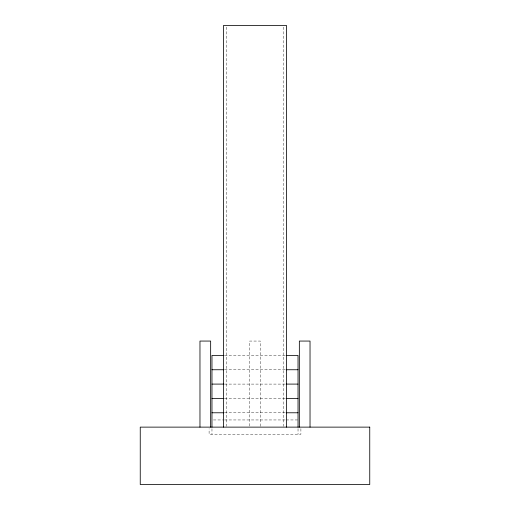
<?xml version="1.0" encoding="UTF-8"?>
<svg xmlns="http://www.w3.org/2000/svg" width="510" height="510" viewBox="0 0 510 510"><rect width="100%" height="100%" fill="white"/><g stroke="black" fill="none" stroke-linecap="round" stroke-linejoin="round"><path stroke-width="0.38" stroke-dasharray="2.55 1.91" d="M224.572 355.406L285.428 355.406M224.572 369.75L285.428 369.75M224.572 384.094L285.428 384.094M224.572 398.438L285.428 398.438M224.572 412.781L285.428 412.781M213.435 419.953L223.813 419.953M224.572 419.953L285.428 419.953M286.186 419.953L298.031 419.953M300.9 428.719L300.9 434.297L209.1 434.297L209.1 428.719M298.031 428.719L298.031 434.297M283.688 27.094L283.688 426.328M260.342 426.328L260.342 341.062L249.658 341.062L249.658 426.328M226.312 27.094L226.312 426.328M211.969 428.719L211.969 434.297"/><path stroke-width="0.76" d="M223.813 355.406L211.969 355.406L211.969 427.125M286.186 355.406L298.031 355.406L298.031 427.125M211.969 369.75L223.813 369.75M286.186 369.75L298.031 369.75M211.969 384.094L223.813 384.094M286.186 384.094L298.031 384.094M211.969 398.438L223.813 398.438M286.186 398.438L298.031 398.438M211.969 412.781L223.813 412.781M286.186 412.781L298.031 412.781M310.029 427.125L310.029 341.062L299.344 341.062L299.344 427.125M286.537 427.125L286.537 25.5L223.463 25.5L223.463 427.125M210.655 427.125L210.655 341.062L199.971 341.062L199.971 427.125M369.75 427.125L140.25 427.125L140.25 484.5L369.75 484.5L369.75 427.125"/></g></svg>
